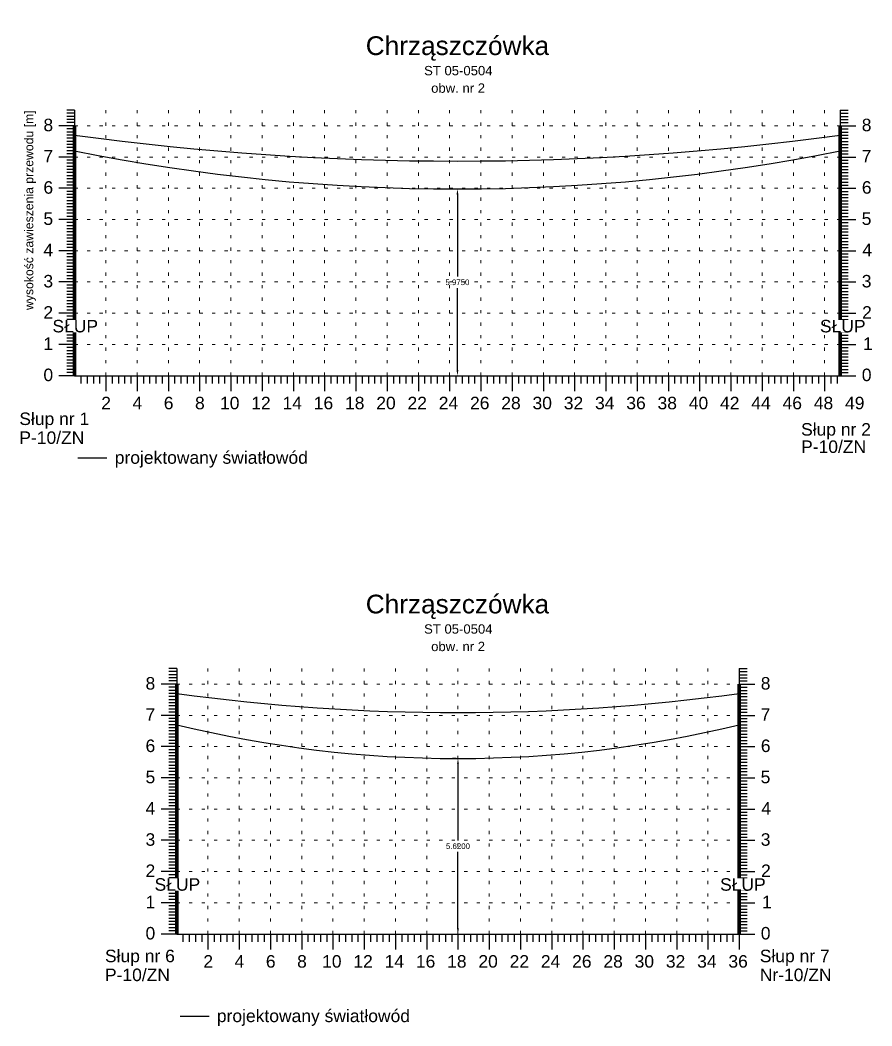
# Model space of a CAD drawing. Header units: metres. Extents: x -870 to 439, y 1328 to 1364.
# Drawn here: x -483.22 to -455.97, y 1330.96 to 1363.16 of the extents above; entities that cross this region are included whole.
import ezdxf

# ---------------------------------------------------------------- set-up
doc = ezdxf.new("R2010")
doc.units = ezdxf.units.M
doc.header["$MEASUREMENT"] = 0
doc.linetypes.add('ACAD_ISO07W100', pattern=[3, 0, -3])
doc.styles.get("Standard").update_dxf_attribs({"font": 'arial.ttf'})
doc.dimstyles.get("Standard").update_dxf_attribs({"dimtxt": 0.18, "dimasz": 0.18, "dimexe": 0.18, "dimexo": 0.0625, "dimgap": 0.09, "dimtad": 0, "dimtih": 1, "dimtoh": 1, "dimdec": 4, "dimzin": 0, "dimdsep": 46, "dimtxsty": 'Standard', "dimcen": 0.09, "dimadec": 0, "dimazin": 0, "dimtfac": 1, "dimtdec": 4, "dimtofl": 0, "dimtmove": 0, "dimatfit": 3, "dimfxl": 1, "dimtolj": 1, "dimtzin": 0, "dimarcsym": 0})

# ---------------------------------------------------------------- blocks, each defined once
blk = doc.blocks.new('*D25')
at = {"color": 0, "lineweight": -2}
for p, q in [((-469.29, 1357.748), (-469.407, 1357.748)), ((-469.227, 1357.568), (-469.227, 1354.943)), ((-469.227, 1351.953), (-469.227, 1354.579)), ((-478.815, 1351.773), (-469.047, 1351.773))]:
    blk.add_line(p, q, dxfattribs=at)
at = {"color": 0}
for points in [[(-469.197, 1357.568), (-469.257, 1357.568), (-469.227, 1357.748)], [(-469.257, 1351.953), (-469.197, 1351.953), (-469.227, 1351.773)]]:
    blk.add_solid(points, dxfattribs=at)
at = {"layer": 'Defpoints', "color": 0}
for p in [(-469.227, 1357.748), (-478.877, 1351.773), (-469.227, 1351.773)]:
    blk.add_point(p, dxfattribs=at)
at = {"color": 0, "lineweight": 25, "insert": (-469.227, 1354.761), "char_height": 0.18, "attachment_point": 5}
blk.add_mtext('\\A1;5.9750', dxfattribs=at)
blk = doc.blocks.new('*D26')
at = {"color": 0, "lineweight": -2}
for p, q in [((-469.272, 1339.519), (-469.39, 1339.519)), ((-469.21, 1339.339), (-469.21, 1336.891)), ((-469.21, 1334.079), (-469.21, 1336.527)), ((-475.547, 1333.899), (-469.03, 1333.899))]:
    blk.add_line(p, q, dxfattribs=at)
at = {"color": 0}
for points in [[(-469.18, 1339.339), (-469.24, 1339.339), (-469.21, 1339.519)], [(-469.24, 1334.079), (-469.18, 1334.079), (-469.21, 1333.899)]]:
    blk.add_solid(points, dxfattribs=at)
at = {"layer": 'Defpoints', "color": 0}
for p in [(-469.21, 1339.519), (-475.61, 1333.899), (-469.21, 1333.899)]:
    blk.add_point(p, dxfattribs=at)
at = {"color": 0, "lineweight": 25, "insert": (-469.21, 1336.709), "char_height": 0.18, "attachment_point": 5}
blk.add_mtext('\\A1;5.6200', dxfattribs=at)

msp = doc.modelspace()

# ---------------------------------------------------------------- linework, layer by layer
for p, q in [((-481.47713, 1360.2731), (-481.72713, 1360.2731)), ((-481.47713, 1360.1731), (-481.72713, 1360.1731)), ((-481.47713, 1360.0731), (-481.72713, 1360.0731)), ((-481.47713, 1360.2731), (-481.47713, 1351.7731)), ((-456.97713, 1360.2731), (-456.97713, 1351.7731)), ((-456.97713, 1360.2731), (-456.72713, 1360.2731)), ((-456.97713, 1360.1731), (-456.72713, 1360.1731)), ((-456.97713, 1360.0731), (-456.72713, 1360.0731)), ((-481.47713, 1359.7731), (-481.97713, 1359.7731)), ((-481.47713, 1359.7731), (-481.97713, 1359.7731)), ((-481.47713, 1359.9731), (-481.72713, 1359.9731)), ((-481.47713, 1359.8731), (-481.72713, 1359.8731)), ((-456.97713, 1359.9731), (-456.72713, 1359.9731)), ((-456.97713, 1359.8731), (-456.72713, 1359.8731)), ((-456.97713, 1359.7731), (-456.47713, 1359.7731)), ((-456.97713, 1359.7731), (-456.47713, 1359.7731)), ((-481.47713, 1359.6731), (-481.72713, 1359.6731)), ((-481.47713, 1359.5731), (-481.72713, 1359.5731)), ((-481.47713, 1359.4731), (-481.72713, 1359.4731)), ((-481.47713, 1359.3731), (-481.72713, 1359.3731)), ((-456.97713, 1359.6731), (-456.72713, 1359.6731)), ((-456.97713, 1359.5731), (-456.72713, 1359.5731)), ((-456.97713, 1359.4731), (-456.72713, 1359.4731)), ((-456.97713, 1359.3731), (-456.72713, 1359.3731)), ((-481.47713, 1359.2731), (-481.72713, 1359.2731)), ((-481.47713, 1359.1731), (-481.72713, 1359.1731)), ((-481.47713, 1359.0731), (-481.72713, 1359.0731)), ((-456.97713, 1359.2731), (-456.72713, 1359.2731)), ((-456.97713, 1359.1731), (-456.72713, 1359.1731)), ((-456.97713, 1359.0731), (-456.72713, 1359.0731)), ((-481.47713, 1358.7731), (-481.97713, 1358.7731)), ((-481.47713, 1358.7731), (-481.97713, 1358.7731)), ((-481.47713, 1358.9731), (-481.72713, 1358.9731)), ((-481.47713, 1358.8731), (-481.72713, 1358.8731)), ((-456.97713, 1358.9731), (-456.72713, 1358.9731)), ((-456.97713, 1358.8731), (-456.72713, 1358.8731)), ((-456.97713, 1358.7731), (-456.47713, 1358.7731)), ((-456.97713, 1358.7731), (-456.47713, 1358.7731)), ((-481.47713, 1358.6731), (-481.72713, 1358.6731)), ((-481.47713, 1358.5731), (-481.72713, 1358.5731)), ((-481.47713, 1358.4731), (-481.72713, 1358.4731)), ((-456.97713, 1358.6731), (-456.72713, 1358.6731)), ((-456.97713, 1358.5731), (-456.72713, 1358.5731)), ((-456.97713, 1358.4731), (-456.72713, 1358.4731)), ((-481.47713, 1358.3731), (-481.72713, 1358.3731)), ((-481.47713, 1358.2731), (-481.72713, 1358.2731)), ((-481.47713, 1358.1731), (-481.72713, 1358.1731)), ((-456.97713, 1358.3731), (-456.72713, 1358.3731)), ((-456.97713, 1358.2731), (-456.72713, 1358.2731)), ((-456.97713, 1358.1731), (-456.72713, 1358.1731)), ((-481.47713, 1357.7731), (-481.97713, 1357.7731)), ((-481.47713, 1357.7731), (-481.97713, 1357.7731)), ((-481.47713, 1358.0731), (-481.72713, 1358.0731)), ((-481.47713, 1357.9731), (-481.72713, 1357.9731)), ((-481.47713, 1357.8731), (-481.72713, 1357.8731)), ((-456.97713, 1358.0731), (-456.72713, 1358.0731)), ((-456.97713, 1357.9731), (-456.72713, 1357.9731)), ((-456.97713, 1357.8731), (-456.72713, 1357.8731)), ((-456.97713, 1357.7731), (-456.47713, 1357.7731)), ((-456.97713, 1357.7731), (-456.47713, 1357.7731)), ((-481.47713, 1357.6731), (-481.72713, 1357.6731)), ((-481.47713, 1357.5731), (-481.72713, 1357.5731)), ((-481.47713, 1357.4731), (-481.72713, 1357.4731)), ((-456.97713, 1357.6731), (-456.72713, 1357.6731)), ((-456.97713, 1357.5731), (-456.72713, 1357.5731)), ((-456.97713, 1357.4731), (-456.72713, 1357.4731)), ((-481.47713, 1357.3731), (-481.72713, 1357.3731)), ((-481.47713, 1357.2731), (-481.72713, 1357.2731)), ((-481.47713, 1357.1731), (-481.72713, 1357.1731)), ((-456.97713, 1357.3731), (-456.72713, 1357.3731)), ((-456.97713, 1357.2731), (-456.72713, 1357.2731)), ((-456.97713, 1357.1731), (-456.72713, 1357.1731)), ((-481.47713, 1357.0731), (-481.72713, 1357.0731)), ((-481.47713, 1356.9731), (-481.72713, 1356.9731)), ((-481.47713, 1356.8731), (-481.72713, 1356.8731)), ((-456.97713, 1357.0731), (-456.72713, 1357.0731)), ((-456.97713, 1356.9731), (-456.72713, 1356.9731)), ((-456.97713, 1356.8731), (-456.72713, 1356.8731)), ((-481.47713, 1356.7731), (-481.97713, 1356.7731)), ((-481.47713, 1356.7731), (-481.97713, 1356.7731)), ((-481.47713, 1356.6731), (-481.72713, 1356.6731)), ((-481.47713, 1356.5731), (-481.72713, 1356.5731)), ((-481.47713, 1356.4731), (-481.72713, 1356.4731)), ((-456.97713, 1356.7731), (-456.47713, 1356.7731)), ((-456.97713, 1356.7731), (-456.47713, 1356.7731)), ((-456.97713, 1356.6731), (-456.72713, 1356.6731)), ((-456.97713, 1356.5731), (-456.72713, 1356.5731)), ((-456.97713, 1356.4731), (-456.72713, 1356.4731)), ((-481.47713, 1356.3731), (-481.72713, 1356.3731)), ((-481.47713, 1356.2731), (-481.72713, 1356.2731)), ((-481.47713, 1356.1731), (-481.72713, 1356.1731)), ((-456.97713, 1356.3731), (-456.72713, 1356.3731)), ((-456.97713, 1356.2731), (-456.72713, 1356.2731)), ((-456.97713, 1356.1731), (-456.72713, 1356.1731)), ((-481.47713, 1356.0731), (-481.72713, 1356.0731)), ((-481.47713, 1355.9731), (-481.72713, 1355.9731)), ((-481.47713, 1355.8731), (-481.72713, 1355.8731)), ((-456.97713, 1356.0731), (-456.72713, 1356.0731)), ((-456.97713, 1355.9731), (-456.72713, 1355.9731)), ((-456.97713, 1355.8731), (-456.72713, 1355.8731)), ((-481.47713, 1355.7731), (-481.97713, 1355.7731)), ((-481.47713, 1355.7731), (-481.97713, 1355.7731)), ((-481.47713, 1355.6731), (-481.72713, 1355.6731)), ((-481.47713, 1355.5731), (-481.72713, 1355.5731)), ((-456.97713, 1355.7731), (-456.47713, 1355.7731)), ((-456.97713, 1355.7731), (-456.47713, 1355.7731)), ((-456.97713, 1355.6731), (-456.72713, 1355.6731)), ((-456.97713, 1355.5731), (-456.72713, 1355.5731)), ((-481.47713, 1355.4731), (-481.72713, 1355.4731)), ((-481.47713, 1355.3731), (-481.72713, 1355.3731)), ((-481.47713, 1355.2731), (-481.72713, 1355.2731)), ((-456.97713, 1355.4731), (-456.72713, 1355.4731)), ((-456.97713, 1355.3731), (-456.72713, 1355.3731)), ((-456.97713, 1355.2731), (-456.72713, 1355.2731)), ((-481.47713, 1355.1731), (-481.72713, 1355.1731)), ((-481.47713, 1355.0731), (-481.72713, 1355.0731)), ((-481.47713, 1354.9731), (-481.72713, 1354.9731)), ((-481.47713, 1354.8731), (-481.72713, 1354.8731)), ((-456.97713, 1355.1731), (-456.72713, 1355.1731)), ((-456.97713, 1355.0731), (-456.72713, 1355.0731)), ((-456.97713, 1354.9731), (-456.72713, 1354.9731)), ((-456.97713, 1354.8731), (-456.72713, 1354.8731)), ((-481.47713, 1354.7731), (-481.97713, 1354.7731)), ((-481.47713, 1354.7731), (-481.97713, 1354.7731)), ((-481.47713, 1354.6731), (-481.72713, 1354.6731)), ((-481.47713, 1354.5731), (-481.72713, 1354.5731)), ((-456.97713, 1354.7731), (-456.47713, 1354.7731)), ((-456.97713, 1354.7731), (-456.47713, 1354.7731)), ((-456.97713, 1354.6731), (-456.72713, 1354.6731)), ((-456.97713, 1354.5731), (-456.72713, 1354.5731)), ((-481.47713, 1354.4731), (-481.72713, 1354.4731)), ((-481.47713, 1354.3731), (-481.72713, 1354.3731)), ((-481.47713, 1354.2731), (-481.72713, 1354.2731)), ((-456.97713, 1354.4731), (-456.72713, 1354.4731)), ((-456.97713, 1354.3731), (-456.72713, 1354.3731)), ((-456.97713, 1354.2731), (-456.72713, 1354.2731)), ((-481.47713, 1354.1731), (-481.72713, 1354.1731)), ((-481.47713, 1354.0731), (-481.72713, 1354.0731)), ((-481.47713, 1353.9731), (-481.72713, 1353.9731)), ((-456.97713, 1354.1731), (-456.72713, 1354.1731)), ((-456.97713, 1354.0731), (-456.72713, 1354.0731)), ((-456.97713, 1353.9731), (-456.72713, 1353.9731)), ((-481.47713, 1353.7731), (-481.97713, 1353.7731)), ((-481.47713, 1353.7731), (-481.97713, 1353.7731)), ((-481.47713, 1353.8731), (-481.72713, 1353.8731)), ((-481.47713, 1353.6731), (-481.72713, 1353.6731)), ((-481.47713, 1353.5731), (-481.72713, 1353.5731)), ((-456.97713, 1353.8731), (-456.72713, 1353.8731)), ((-456.97713, 1353.7731), (-456.47713, 1353.7731)), ((-456.97713, 1353.7731), (-456.47713, 1353.7731)), ((-456.97713, 1353.6731), (-456.72713, 1353.6731)), ((-456.97713, 1353.5731), (-456.72713, 1353.5731)), ((-481.47713, 1353.4731), (-481.72713, 1353.4731)), ((-481.47713, 1353.3731), (-481.72713, 1353.3731)), ((-481.47713, 1353.2731), (-481.72713, 1353.2731)), ((-456.97713, 1353.4731), (-456.72713, 1353.4731)), ((-456.97713, 1353.3731), (-456.72713, 1353.3731)), ((-456.97713, 1353.2731), (-456.72713, 1353.2731)), ((-481.47713, 1353.1731), (-481.72713, 1353.1731)), ((-481.47713, 1353.0731), (-481.72713, 1353.0731)), ((-481.47713, 1352.9731), (-481.72713, 1352.9731)), ((-456.97713, 1353.1731), (-456.72713, 1353.1731)), ((-456.97713, 1353.0731), (-456.72713, 1353.0731)), ((-456.97713, 1352.9731), (-456.72713, 1352.9731)), ((-481.47713, 1352.7731), (-481.97713, 1352.7731)), ((-481.47713, 1352.7731), (-481.97713, 1352.7731)), ((-481.47713, 1352.8731), (-481.72713, 1352.8731)), ((-481.47713, 1352.6731), (-481.72713, 1352.6731)), ((-456.97713, 1352.8731), (-456.72713, 1352.8731)), ((-456.97713, 1352.7731), (-456.47713, 1352.7731)), ((-456.97713, 1352.7731), (-456.47713, 1352.7731)), ((-456.97713, 1352.6731), (-456.72713, 1352.6731)), ((-481.47713, 1352.5731), (-481.72713, 1352.5731)), ((-481.47713, 1352.4731), (-481.72713, 1352.4731)), ((-481.47713, 1352.3731), (-481.72713, 1352.3731)), ((-456.97713, 1352.5731), (-456.72713, 1352.5731)), ((-456.97713, 1352.4731), (-456.72713, 1352.4731)), ((-456.97713, 1352.3731), (-456.72713, 1352.3731)), ((-481.47713, 1352.2731), (-481.72713, 1352.2731)), ((-481.47713, 1352.1731), (-481.72713, 1352.1731)), ((-481.47713, 1352.0731), (-481.72713, 1352.0731)), ((-481.47713, 1351.9731), (-481.72713, 1351.9731)), ((-456.97713, 1352.2731), (-456.72713, 1352.2731)), ((-456.97713, 1352.1731), (-456.72713, 1352.1731)), ((-456.97713, 1352.0731), (-456.72713, 1352.0731)), ((-456.97713, 1351.9731), (-456.72713, 1351.9731)), ((-481.47713, 1351.7731), (-481.97713, 1351.7731)), ((-481.47713, 1351.8731), (-481.72713, 1351.8731)), ((-481.47713, 1351.7731), (-481.72713, 1351.7731)), ((-481.47713, 1351.7731), (-456.97713, 1351.7731)), ((-481.27713, 1351.7731), (-481.27713, 1351.5231)), ((-481.07713, 1351.7731), (-481.07713, 1351.5231)), ((-480.87713, 1351.7731), (-480.87713, 1351.5231)), ((-480.67713, 1351.7731), (-480.67713, 1351.5231)), ((-480.47713, 1351.7731), (-480.47713, 1351.2731)), ((-480.27713, 1351.7731), (-480.27713, 1351.5231)), ((-480.07713, 1351.7731), (-480.07713, 1351.5231)), ((-479.87713, 1351.7731), (-479.87713, 1351.5231)), ((-479.67713, 1351.7731), (-479.67713, 1351.5231)), ((-479.47713, 1351.7731), (-479.47713, 1351.2731)), ((-479.27713, 1351.7731), (-479.27713, 1351.5231)), ((-479.07713, 1351.7731), (-479.07713, 1351.5231)), ((-478.87713, 1351.7731), (-478.87713, 1351.5231)), ((-478.67713, 1351.7731), (-478.67713, 1351.5231)), ((-478.47713, 1351.7731), (-478.47713, 1351.2731)), ((-478.27713, 1351.7731), (-478.27713, 1351.5231)), ((-478.07713, 1351.7731), (-478.07713, 1351.5231)), ((-477.87713, 1351.7731), (-477.87713, 1351.5231)), ((-477.67713, 1351.7731), (-477.67713, 1351.5231)), ((-477.47713, 1351.7731), (-477.47713, 1351.2731)), ((-477.27713, 1351.7731), (-477.27713, 1351.5231)), ((-477.07713, 1351.7731), (-477.07713, 1351.5231)), ((-476.87713, 1351.7731), (-476.87713, 1351.5231)), ((-476.67713, 1351.7731), (-476.67713, 1351.5231)), ((-476.47713, 1351.7731), (-476.47713, 1351.2731)), ((-476.27713, 1351.7731), (-476.27713, 1351.5231)), ((-476.07713, 1351.7731), (-476.07713, 1351.5231)), ((-475.87713, 1351.7731), (-475.87713, 1351.5231)), ((-475.67713, 1351.7731), (-475.67713, 1351.5231)), ((-475.47713, 1351.7731), (-475.47713, 1351.2731)), ((-475.27713, 1351.7731), (-475.27713, 1351.5231)), ((-475.07713, 1351.7731), (-475.07713, 1351.5231)), ((-474.87713, 1351.7731), (-474.87713, 1351.5231)), ((-474.67713, 1351.7731), (-474.67713, 1351.5231)), ((-474.47713, 1351.7731), (-474.47713, 1351.2731)), ((-474.27713, 1351.7731), (-474.27713, 1351.5231)), ((-474.07713, 1351.7731), (-474.07713, 1351.5231)), ((-473.87713, 1351.7731), (-473.87713, 1351.5231)), ((-473.67713, 1351.7731), (-473.67713, 1351.5231)), ((-473.47713, 1351.7731), (-473.47713, 1351.2731)), ((-473.27713, 1351.7731), (-473.27713, 1351.5231)), ((-473.07713, 1351.7731), (-473.07713, 1351.5231)), ((-472.87713, 1351.7731), (-472.87713, 1351.5231)), ((-472.67713, 1351.7731), (-472.67713, 1351.5231)), ((-472.47713, 1351.7731), (-472.47713, 1351.2731)), ((-472.27713, 1351.7731), (-472.27713, 1351.5231)), ((-472.07713, 1351.7731), (-472.07713, 1351.5231)), ((-471.87713, 1351.7731), (-471.87713, 1351.5231)), ((-471.67713, 1351.7731), (-471.67713, 1351.5231)), ((-471.47713, 1351.7731), (-471.47713, 1351.2731)), ((-471.27713, 1351.7731), (-471.27713, 1351.5231)), ((-471.07713, 1351.7731), (-471.07713, 1351.5231)), ((-470.87713, 1351.7731), (-470.87713, 1351.5231)), ((-470.67713, 1351.7731), (-470.67713, 1351.5231)), ((-470.47713, 1351.7731), (-470.47713, 1351.2731)), ((-470.27713, 1351.7731), (-470.27713, 1351.5231)), ((-470.07713, 1351.7731), (-470.07713, 1351.5231)), ((-469.87713, 1351.7731), (-469.87713, 1351.5231)), ((-469.67713, 1351.7731), (-469.67713, 1351.5231)), ((-469.47713, 1351.7731), (-469.47713, 1351.2731)), ((-469.27713, 1351.7731), (-469.27713, 1351.5231)), ((-469.07713, 1351.7731), (-469.07713, 1351.5231)), ((-468.87713, 1351.7731), (-468.87713, 1351.5231)), ((-468.67713, 1351.7731), (-468.67713, 1351.5231)), ((-468.47713, 1351.7731), (-468.47713, 1351.2731)), ((-468.27713, 1351.7731), (-468.27713, 1351.5231)), ((-468.07713, 1351.7731), (-468.07713, 1351.5231)), ((-467.87713, 1351.7731), (-467.87713, 1351.5231)), ((-467.67713, 1351.7731), (-467.67713, 1351.5231)), ((-467.47713, 1351.7731), (-467.47713, 1351.2731)), ((-467.27713, 1351.7731), (-467.27713, 1351.5231)), ((-467.07713, 1351.7731), (-467.07713, 1351.5231)), ((-466.87713, 1351.7731), (-466.87713, 1351.5231)), ((-466.67713, 1351.7731), (-466.67713, 1351.5231)), ((-466.47713, 1351.7731), (-466.47713, 1351.2731)), ((-466.27713, 1351.7731), (-466.27713, 1351.5231)), ((-466.07713, 1351.7731), (-466.07713, 1351.5231)), ((-465.87713, 1351.7731), (-465.87713, 1351.5231)), ((-465.67713, 1351.7731), (-465.67713, 1351.5231)), ((-465.47713, 1351.7731), (-465.47713, 1351.2731)), ((-465.27713, 1351.7731), (-465.27713, 1351.5231)), ((-465.07713, 1351.7731), (-465.07713, 1351.5231)), ((-464.87713, 1351.7731), (-464.87713, 1351.5231)), ((-464.67713, 1351.7731), (-464.67713, 1351.5231)), ((-464.47713, 1351.7731), (-464.47713, 1351.2731)), ((-464.27713, 1351.7731), (-464.27713, 1351.5231)), ((-464.07713, 1351.7731), (-464.07713, 1351.5231)), ((-463.87713, 1351.7731), (-463.87713, 1351.5231)), ((-463.67713, 1351.7731), (-463.67713, 1351.5231)), ((-463.47713, 1351.7731), (-463.47713, 1351.2731)), ((-463.27713, 1351.7731), (-463.27713, 1351.5231)), ((-463.07713, 1351.7731), (-463.07713, 1351.5231)), ((-462.87713, 1351.7731), (-462.87713, 1351.5231)), ((-462.67713, 1351.7731), (-462.67713, 1351.5231)), ((-462.47713, 1351.7731), (-462.47713, 1351.2731)), ((-462.47713, 1351.7731), (-462.47713, 1351.2731)), ((-462.27713, 1351.7731), (-462.27713, 1351.5231)), ((-462.07713, 1351.7731), (-462.07713, 1351.5231)), ((-461.87713, 1351.7731), (-461.87713, 1351.5231)), ((-461.67713, 1351.7731), (-461.67713, 1351.5231)), ((-461.47713, 1351.7731), (-461.47713, 1351.2731)), ((-461.47713, 1351.7731), (-461.47713, 1351.2731)), ((-461.27713, 1351.7731), (-461.27713, 1351.5231)), ((-461.07713, 1351.7731), (-461.07713, 1351.5231)), ((-460.87713, 1351.7731), (-460.87713, 1351.5231)), ((-460.67713, 1351.7731), (-460.67713, 1351.5231)), ((-460.47713, 1351.7731), (-460.47713, 1351.2731)), ((-460.47713, 1351.7731), (-460.47713, 1351.2731)), ((-460.27713, 1351.7731), (-460.27713, 1351.5231)), ((-460.07713, 1351.7731), (-460.07713, 1351.5231)), ((-459.87713, 1351.7731), (-459.87713, 1351.5231)), ((-459.67713, 1351.7731), (-459.67713, 1351.5231)), ((-459.47713, 1351.7731), (-459.47713, 1351.2731)), ((-459.47713, 1351.7731), (-459.47713, 1351.2731)), ((-459.27713, 1351.7731), (-459.27713, 1351.5231)), ((-459.07713, 1351.7731), (-459.07713, 1351.5231)), ((-458.87713, 1351.7731), (-458.87713, 1351.5231)), ((-458.67713, 1351.7731), (-458.67713, 1351.5231)), ((-458.47713, 1351.7731), (-458.47713, 1351.2731)), ((-458.47713, 1351.7731), (-458.47713, 1351.2731)), ((-458.27713, 1351.7731), (-458.27713, 1351.5231)), ((-458.07713, 1351.7731), (-458.07713, 1351.5231)), ((-457.87713, 1351.7731), (-457.87713, 1351.5231)), ((-457.67713, 1351.7731), (-457.67713, 1351.5231)), ((-457.47713, 1351.7731), (-457.47713, 1351.2731)), ((-457.47713, 1351.7731), (-457.47713, 1351.2731)), ((-457.27713, 1351.7731), (-457.27713, 1351.5231)), ((-457.07713, 1351.7731), (-457.07713, 1351.5231)), ((-456.97713, 1351.8731), (-456.72713, 1351.8731)), ((-456.97713, 1351.7731), (-456.47713, 1351.7731)), ((-456.97713, 1351.7731), (-456.72713, 1351.7731)), ((-478.20978, 1342.39919), (-478.45978, 1342.39919)), ((-478.20978, 1342.29919), (-478.45978, 1342.29919)), ((-478.20978, 1342.39919), (-478.20978, 1333.89919)), ((-460.20978, 1342.39919), (-460.20978, 1333.89919)), ((-460.20978, 1342.39919), (-459.95978, 1342.39919)), ((-460.20978, 1342.29919), (-459.95978, 1342.29919)), ((-478.20978, 1342.19919), (-478.45978, 1342.19919)), ((-478.20978, 1342.09919), (-478.45978, 1342.09919)), ((-478.20978, 1341.99919), (-478.45978, 1341.99919)), ((-460.20978, 1342.19919), (-459.95978, 1342.19919)), ((-460.20978, 1342.09919), (-459.95978, 1342.09919)), ((-460.20978, 1341.99919), (-459.95978, 1341.99919)), ((-478.20978, 1341.89919), (-478.70978, 1341.89919)), ((-478.20978, 1341.89919), (-478.70978, 1341.89919)), ((-478.20978, 1341.79919), (-478.45978, 1341.79919)), ((-478.20978, 1341.69919), (-478.45978, 1341.69919)), ((-460.20978, 1341.89919), (-459.70978, 1341.89919)), ((-460.20978, 1341.89919), (-459.70978, 1341.89919)), ((-460.20978, 1341.79919), (-459.95978, 1341.79919)), ((-460.20978, 1341.69919), (-459.95978, 1341.69919)), ((-478.20978, 1341.59919), (-478.45978, 1341.59919)), ((-478.20978, 1341.49919), (-478.45978, 1341.49919)), ((-478.20978, 1341.39919), (-478.45978, 1341.39919)), ((-460.20978, 1341.59919), (-459.95978, 1341.59919)), ((-460.20978, 1341.49919), (-459.95978, 1341.49919)), ((-460.20978, 1341.39919), (-459.95978, 1341.39919)), ((-478.20978, 1341.29919), (-478.45978, 1341.29919)), ((-478.20978, 1341.19919), (-478.45978, 1341.19919)), ((-478.20978, 1341.09919), (-478.45978, 1341.09919)), ((-460.20978, 1341.29919), (-459.95978, 1341.29919)), ((-460.20978, 1341.19919), (-459.95978, 1341.19919)), ((-460.20978, 1341.09919), (-459.95978, 1341.09919)), ((-478.20978, 1340.89919), (-478.70978, 1340.89919)), ((-478.20978, 1340.89919), (-478.70978, 1340.89919)), ((-478.20978, 1340.99919), (-478.45978, 1340.99919)), ((-478.20978, 1340.79919), (-478.45978, 1340.79919)), ((-478.20978, 1340.69919), (-478.45978, 1340.69919)), ((-460.20978, 1340.99919), (-459.95978, 1340.99919)), ((-460.20978, 1340.89919), (-459.70978, 1340.89919)), ((-460.20978, 1340.89919), (-459.70978, 1340.89919)), ((-460.20978, 1340.79919), (-459.95978, 1340.79919)), ((-460.20978, 1340.69919), (-459.95978, 1340.69919)), ((-478.20978, 1340.59919), (-478.45978, 1340.59919)), ((-478.20978, 1340.49919), (-478.45978, 1340.49919)), ((-478.20978, 1340.39919), (-478.45978, 1340.39919)), ((-460.20978, 1340.59919), (-459.95978, 1340.59919)), ((-460.20978, 1340.49919), (-459.95978, 1340.49919)), ((-460.20978, 1340.39919), (-459.95978, 1340.39919)), ((-478.20978, 1340.29919), (-478.45978, 1340.29919)), ((-478.20978, 1340.19919), (-478.45978, 1340.19919)), ((-478.20978, 1340.09919), (-478.45978, 1340.09919)), ((-460.20978, 1340.29919), (-459.95978, 1340.29919)), ((-460.20978, 1340.19919), (-459.95978, 1340.19919)), ((-460.20978, 1340.09919), (-459.95978, 1340.09919)), ((-478.20978, 1339.89919), (-478.70978, 1339.89919)), ((-478.20978, 1339.89919), (-478.70978, 1339.89919)), ((-478.20978, 1339.99919), (-478.45978, 1339.99919)), ((-478.20978, 1339.79919), (-478.45978, 1339.79919)), ((-460.20978, 1339.99919), (-459.95978, 1339.99919)), ((-460.20978, 1339.89919), (-459.70978, 1339.89919)), ((-460.20978, 1339.89919), (-459.70978, 1339.89919)), ((-460.20978, 1339.79919), (-459.95978, 1339.79919)), ((-478.20978, 1339.69919), (-478.45978, 1339.69919)), ((-478.20978, 1339.59919), (-478.45978, 1339.59919)), ((-478.20978, 1339.49919), (-478.45978, 1339.49919)), ((-460.20978, 1339.69919), (-459.95978, 1339.69919)), ((-460.20978, 1339.59919), (-459.95978, 1339.59919)), ((-460.20978, 1339.49919), (-459.95978, 1339.49919)), ((-478.20978, 1339.39919), (-478.45978, 1339.39919)), ((-478.20978, 1339.29919), (-478.45978, 1339.29919)), ((-478.20978, 1339.19919), (-478.45978, 1339.19919)), ((-478.20978, 1339.09919), (-478.45978, 1339.09919)), ((-460.20978, 1339.39919), (-459.95978, 1339.39919)), ((-460.20978, 1339.29919), (-459.95978, 1339.29919)), ((-460.20978, 1339.19919), (-459.95978, 1339.19919)), ((-460.20978, 1339.09919), (-459.95978, 1339.09919)), ((-478.20978, 1338.89919), (-478.70978, 1338.89919)), ((-478.20978, 1338.89919), (-478.70978, 1338.89919)), ((-478.20978, 1338.99919), (-478.45978, 1338.99919)), ((-478.20978, 1338.79919), (-478.45978, 1338.79919)), ((-460.20978, 1338.99919), (-459.95978, 1338.99919)), ((-460.20978, 1338.89919), (-459.70978, 1338.89919)), ((-460.20978, 1338.89919), (-459.70978, 1338.89919)), ((-460.20978, 1338.79919), (-459.95978, 1338.79919)), ((-478.20978, 1338.69919), (-478.45978, 1338.69919)), ((-478.20978, 1338.59919), (-478.45978, 1338.59919)), ((-478.20978, 1338.49919), (-478.45978, 1338.49919)), ((-460.20978, 1338.69919), (-459.95978, 1338.69919)), ((-460.20978, 1338.59919), (-459.95978, 1338.59919)), ((-460.20978, 1338.49919), (-459.95978, 1338.49919)), ((-478.20978, 1338.39919), (-478.45978, 1338.39919)), ((-478.20978, 1338.29919), (-478.45978, 1338.29919)), ((-478.20978, 1338.19919), (-478.45978, 1338.19919)), ((-460.20978, 1338.39919), (-459.95978, 1338.39919)), ((-460.20978, 1338.29919), (-459.95978, 1338.29919)), ((-460.20978, 1338.19919), (-459.95978, 1338.19919)), ((-478.20978, 1337.89919), (-478.70978, 1337.89919)), ((-478.20978, 1337.89919), (-478.70978, 1337.89919)), ((-478.20978, 1338.09919), (-478.45978, 1338.09919)), ((-478.20978, 1337.99919), (-478.45978, 1337.99919)), ((-478.20978, 1337.79919), (-478.45978, 1337.79919)), ((-460.20978, 1338.09919), (-459.95978, 1338.09919)), ((-460.20978, 1337.99919), (-459.95978, 1337.99919)), ((-460.20978, 1337.89919), (-459.70978, 1337.89919)), ((-460.20978, 1337.89919), (-459.70978, 1337.89919)), ((-460.20978, 1337.79919), (-459.95978, 1337.79919)), ((-478.20978, 1337.69919), (-478.45978, 1337.69919)), ((-478.20978, 1337.59919), (-478.45978, 1337.59919)), ((-478.20978, 1337.49919), (-478.45978, 1337.49919)), ((-460.20978, 1337.69919), (-459.95978, 1337.69919)), ((-460.20978, 1337.59919), (-459.95978, 1337.59919)), ((-460.20978, 1337.49919), (-459.95978, 1337.49919)), ((-478.20978, 1337.39919), (-478.45978, 1337.39919)), ((-478.20978, 1337.29919), (-478.45978, 1337.29919)), ((-478.20978, 1337.19919), (-478.45978, 1337.19919)), ((-460.20978, 1337.39919), (-459.95978, 1337.39919)), ((-460.20978, 1337.29919), (-459.95978, 1337.29919)), ((-460.20978, 1337.19919), (-459.95978, 1337.19919)), ((-478.20978, 1336.89919), (-478.70978, 1336.89919)), ((-478.20978, 1336.89919), (-478.70978, 1336.89919)), ((-478.20978, 1337.09919), (-478.45978, 1337.09919)), ((-478.20978, 1336.99919), (-478.45978, 1336.99919)), ((-460.20978, 1337.09919), (-459.95978, 1337.09919)), ((-460.20978, 1336.99919), (-459.95978, 1336.99919)), ((-460.20978, 1336.89919), (-459.70978, 1336.89919)), ((-460.20978, 1336.89919), (-459.70978, 1336.89919)), ((-478.20978, 1336.79919), (-478.45978, 1336.79919)), ((-478.20978, 1336.69919), (-478.45978, 1336.69919)), ((-478.20978, 1336.59919), (-478.45978, 1336.59919)), ((-460.20978, 1336.79919), (-459.95978, 1336.79919)), ((-460.20978, 1336.69919), (-459.95978, 1336.69919)), ((-460.20978, 1336.59919), (-459.95978, 1336.59919)), ((-478.20978, 1336.49919), (-478.45978, 1336.49919)), ((-478.20978, 1336.39919), (-478.45978, 1336.39919)), ((-478.20978, 1336.29919), (-478.45978, 1336.29919)), ((-478.20978, 1336.19919), (-478.45978, 1336.19919)), ((-460.20978, 1336.49919), (-459.95978, 1336.49919)), ((-460.20978, 1336.39919), (-459.95978, 1336.39919)), ((-460.20978, 1336.29919), (-459.95978, 1336.29919)), ((-460.20978, 1336.19919), (-459.95978, 1336.19919)), ((-478.20978, 1335.89919), (-478.70978, 1335.89919)), ((-478.20978, 1335.89919), (-478.70978, 1335.89919)), ((-478.20978, 1336.09919), (-478.45978, 1336.09919)), ((-478.20978, 1335.99919), (-478.45978, 1335.99919)), ((-460.20978, 1336.09919), (-459.95978, 1336.09919)), ((-460.20978, 1335.99919), (-459.95978, 1335.99919)), ((-460.20978, 1335.89919), (-459.70978, 1335.89919)), ((-460.20978, 1335.89919), (-459.70978, 1335.89919)), ((-478.20978, 1335.79919), (-478.45978, 1335.79919)), ((-478.20978, 1335.69919), (-478.45978, 1335.69919)), ((-478.20978, 1335.59919), (-478.45978, 1335.59919)), ((-460.20978, 1335.79919), (-459.95978, 1335.79919)), ((-460.20978, 1335.69919), (-459.95978, 1335.69919)), ((-460.20978, 1335.59919), (-459.95978, 1335.59919)), ((-478.20978, 1335.49919), (-478.45978, 1335.49919)), ((-478.20978, 1335.39919), (-478.45978, 1335.39919)), ((-478.20978, 1335.29919), (-478.45978, 1335.29919)), ((-460.20978, 1335.49919), (-459.95978, 1335.49919)), ((-460.20978, 1335.39919), (-459.95978, 1335.39919)), ((-460.20978, 1335.29919), (-459.95978, 1335.29919)), ((-478.20978, 1334.89919), (-478.70978, 1334.89919)), ((-478.20978, 1334.89919), (-478.70978, 1334.89919)), ((-478.20978, 1335.19919), (-478.45978, 1335.19919)), ((-478.20978, 1335.09919), (-478.45978, 1335.09919)), ((-478.20978, 1334.99919), (-478.45978, 1334.99919)), ((-460.20978, 1335.19919), (-459.95978, 1335.19919)), ((-460.20978, 1335.09919), (-459.95978, 1335.09919)), ((-460.20978, 1334.99919), (-459.95978, 1334.99919)), ((-460.20978, 1334.89919), (-459.70978, 1334.89919)), ((-460.20978, 1334.89919), (-459.70978, 1334.89919)), ((-478.20978, 1334.79919), (-478.45978, 1334.79919)), ((-478.20978, 1334.69919), (-478.45978, 1334.69919)), ((-478.20978, 1334.59919), (-478.45978, 1334.59919)), ((-460.20978, 1334.79919), (-459.95978, 1334.79919)), ((-460.20978, 1334.69919), (-459.95978, 1334.69919)), ((-460.20978, 1334.59919), (-459.95978, 1334.59919)), ((-478.20978, 1334.49919), (-478.45978, 1334.49919)), ((-478.20978, 1334.39919), (-478.45978, 1334.39919)), ((-478.20978, 1334.29919), (-478.45978, 1334.29919)), ((-460.20978, 1334.49919), (-459.95978, 1334.49919)), ((-460.20978, 1334.39919), (-459.95978, 1334.39919)), ((-460.20978, 1334.29919), (-459.95978, 1334.29919)), ((-478.20978, 1334.19919), (-478.45978, 1334.19919)), ((-478.20978, 1334.09919), (-478.45978, 1334.09919)), ((-478.20978, 1333.99919), (-478.45978, 1333.99919)), ((-460.20978, 1334.19919), (-459.95978, 1334.19919)), ((-460.20978, 1334.09919), (-459.95978, 1334.09919)), ((-460.20978, 1333.99919), (-459.95978, 1333.99919)), ((-478.20978, 1333.89919), (-478.70978, 1333.89919)), ((-478.20978, 1333.89919), (-478.45978, 1333.89919)), ((-478.20978, 1333.89919), (-460.20978, 1333.89919)), ((-478.00978, 1333.89919), (-478.00978, 1333.64919)), ((-477.80978, 1333.89919), (-477.80978, 1333.64919)), ((-477.60978, 1333.89919), (-477.60978, 1333.64919)), ((-477.40978, 1333.89919), (-477.40978, 1333.64919)), ((-477.20978, 1333.89919), (-477.20978, 1333.39919)), ((-477.00978, 1333.89919), (-477.00978, 1333.64919)), ((-476.80978, 1333.89919), (-476.80978, 1333.64919)), ((-476.60978, 1333.89919), (-476.60978, 1333.64919)), ((-476.40978, 1333.89919), (-476.40978, 1333.64919)), ((-476.20978, 1333.89919), (-476.20978, 1333.39919)), ((-476.00978, 1333.89919), (-476.00978, 1333.64919)), ((-475.80978, 1333.89919), (-475.80978, 1333.64919)), ((-475.60978, 1333.89919), (-475.60978, 1333.64919)), ((-475.40978, 1333.89919), (-475.40978, 1333.64919)), ((-475.20978, 1333.89919), (-475.20978, 1333.39919)), ((-475.00978, 1333.89919), (-475.00978, 1333.64919)), ((-474.80978, 1333.89919), (-474.80978, 1333.64919)), ((-474.60978, 1333.89919), (-474.60978, 1333.64919)), ((-474.40978, 1333.89919), (-474.40978, 1333.64919)), ((-474.20978, 1333.89919), (-474.20978, 1333.39919)), ((-474.00978, 1333.89919), (-474.00978, 1333.64919)), ((-473.80978, 1333.89919), (-473.80978, 1333.64919)), ((-473.60978, 1333.89919), (-473.60978, 1333.64919)), ((-473.40978, 1333.89919), (-473.40978, 1333.64919)), ((-473.20978, 1333.89919), (-473.20978, 1333.39919)), ((-473.00978, 1333.89919), (-473.00978, 1333.64919)), ((-472.80978, 1333.89919), (-472.80978, 1333.64919)), ((-472.60978, 1333.89919), (-472.60978, 1333.64919)), ((-472.40978, 1333.89919), (-472.40978, 1333.64919)), ((-472.20978, 1333.89919), (-472.20978, 1333.39919)), ((-472.00978, 1333.89919), (-472.00978, 1333.64919)), ((-471.80978, 1333.89919), (-471.80978, 1333.64919)), ((-471.60978, 1333.89919), (-471.60978, 1333.64919)), ((-471.40978, 1333.89919), (-471.40978, 1333.64919)), ((-471.20978, 1333.89919), (-471.20978, 1333.39919)), ((-471.00978, 1333.89919), (-471.00978, 1333.64919)), ((-470.80978, 1333.89919), (-470.80978, 1333.64919)), ((-470.60978, 1333.89919), (-470.60978, 1333.64919)), ((-470.40978, 1333.89919), (-470.40978, 1333.64919)), ((-470.20978, 1333.89919), (-470.20978, 1333.39919)), ((-470.00978, 1333.89919), (-470.00978, 1333.64919)), ((-469.80978, 1333.89919), (-469.80978, 1333.64919)), ((-469.60978, 1333.89919), (-469.60978, 1333.64919)), ((-469.40978, 1333.89919), (-469.40978, 1333.64919)), ((-469.20978, 1333.89919), (-469.20978, 1333.39919)), ((-469.00978, 1333.89919), (-469.00978, 1333.64919)), ((-468.80978, 1333.89919), (-468.80978, 1333.64919)), ((-468.60978, 1333.89919), (-468.60978, 1333.64919)), ((-468.40978, 1333.89919), (-468.40978, 1333.64919)), ((-468.20978, 1333.89919), (-468.20978, 1333.39919)), ((-468.00978, 1333.89919), (-468.00978, 1333.64919)), ((-467.80978, 1333.89919), (-467.80978, 1333.64919)), ((-467.60978, 1333.89919), (-467.60978, 1333.64919)), ((-467.40978, 1333.89919), (-467.40978, 1333.64919)), ((-467.20978, 1333.89919), (-467.20978, 1333.39919)), ((-467.00978, 1333.89919), (-467.00978, 1333.64919)), ((-466.80978, 1333.89919), (-466.80978, 1333.64919)), ((-466.60978, 1333.89919), (-466.60978, 1333.64919)), ((-466.40978, 1333.89919), (-466.40978, 1333.64919)), ((-466.20978, 1333.89919), (-466.20978, 1333.39919)), ((-466.00978, 1333.89919), (-466.00978, 1333.64919)), ((-465.80978, 1333.89919), (-465.80978, 1333.64919)), ((-465.60978, 1333.89919), (-465.60978, 1333.64919)), ((-465.40978, 1333.89919), (-465.40978, 1333.64919)), ((-465.20978, 1333.89919), (-465.20978, 1333.39919)), ((-465.00978, 1333.89919), (-465.00978, 1333.64919)), ((-464.80978, 1333.89919), (-464.80978, 1333.64919)), ((-464.60978, 1333.89919), (-464.60978, 1333.64919)), ((-464.40978, 1333.89919), (-464.40978, 1333.64919)), ((-464.20978, 1333.89919), (-464.20978, 1333.39919)), ((-464.00978, 1333.89919), (-464.00978, 1333.64919)), ((-463.80978, 1333.89919), (-463.80978, 1333.64919)), ((-463.60978, 1333.89919), (-463.60978, 1333.64919)), ((-463.40978, 1333.89919), (-463.40978, 1333.64919)), ((-463.20978, 1333.89919), (-463.20978, 1333.39919)), ((-463.00978, 1333.89919), (-463.00978, 1333.64919)), ((-462.80978, 1333.89919), (-462.80978, 1333.64919)), ((-462.60978, 1333.89919), (-462.60978, 1333.64919)), ((-462.40978, 1333.89919), (-462.40978, 1333.64919)), ((-462.20978, 1333.89919), (-462.20978, 1333.39919)), ((-462.00978, 1333.89919), (-462.00978, 1333.64919)), ((-461.80978, 1333.89919), (-461.80978, 1333.64919)), ((-461.60978, 1333.89919), (-461.60978, 1333.64919)), ((-461.40978, 1333.89919), (-461.40978, 1333.64919)), ((-461.20978, 1333.89919), (-461.20978, 1333.39919)), ((-461.00978, 1333.89919), (-461.00978, 1333.64919)), ((-460.80978, 1333.89919), (-460.80978, 1333.64919)), ((-460.60978, 1333.89919), (-460.60978, 1333.64919)), ((-460.40978, 1333.89919), (-460.40978, 1333.64919)), ((-460.20978, 1333.89919), (-460.20978, 1333.39919)), ((-460.20978, 1333.89919), (-459.70978, 1333.89919)), ((-460.20978, 1333.89919), (-459.95978, 1333.89919))]:
    msp.add_line(p, q)
at = {"linetype": 'ACAD_ISO07W100', "lineweight": 15, "ltscale": 0.1}
for p, q in [((-480.47713, 1351.7731), (-480.47713, 1360.2731)), ((-479.47713, 1351.7731), (-479.47713, 1360.2731)), ((-478.47713, 1351.7731), (-478.47713, 1360.2731)), ((-477.47713, 1351.7731), (-477.47713, 1360.2731)), ((-476.47713, 1351.7731), (-476.47713, 1360.2731)), ((-475.47713, 1351.7731), (-475.47713, 1360.2731)), ((-474.47713, 1351.7731), (-474.47713, 1360.2731)), ((-473.47713, 1351.7731), (-473.47713, 1360.2731)), ((-472.47713, 1351.7731), (-472.47713, 1360.2731)), ((-471.47713, 1351.7731), (-471.47713, 1360.2731)), ((-470.47713, 1351.7731), (-470.47713, 1360.2731)), ((-469.47713, 1351.7731), (-469.47713, 1360.2731)), ((-468.47713, 1351.7731), (-468.47713, 1360.2731)), ((-467.47713, 1351.7731), (-467.47713, 1360.2731)), ((-466.47713, 1351.7731), (-466.47713, 1360.2731)), ((-465.47713, 1351.7731), (-465.47713, 1360.2731)), ((-464.47713, 1351.7731), (-464.47713, 1360.2731)), ((-463.47713, 1351.7731), (-463.47713, 1360.2731)), ((-462.47713, 1351.7731), (-462.47713, 1360.2731)), ((-461.47713, 1351.7731), (-461.47713, 1360.2731)), ((-460.47713, 1351.7731), (-460.47713, 1360.2731)), ((-459.47713, 1351.7731), (-459.47713, 1360.2731)), ((-458.47713, 1351.7731), (-458.47713, 1360.2731)), ((-456.97713, 1351.7731), (-456.97713, 1360.2731)), ((-481.47713, 1359.7731), (-456.97713, 1359.7731)), ((-481.47713, 1358.7731), (-456.97713, 1358.7731)), ((-481.47713, 1357.7731), (-456.97713, 1357.7731)), ((-481.47713, 1356.7731), (-456.97713, 1356.7731)), ((-481.47713, 1355.7731), (-456.97713, 1355.7731)), ((-481.47713, 1354.7731), (-456.97713, 1354.7731)), ((-481.47713, 1353.7731), (-456.97713, 1353.7731)), ((-481.47713, 1352.7731), (-456.97713, 1352.7731)), ((-477.20978, 1333.89919), (-477.20978, 1342.39919)), ((-476.20978, 1333.89919), (-476.20978, 1342.39919)), ((-475.20978, 1333.89919), (-475.20978, 1342.39919)), ((-474.20978, 1333.89919), (-474.20978, 1342.39919)), ((-473.20978, 1333.89919), (-473.20978, 1342.39919)), ((-472.20978, 1333.89919), (-472.20978, 1342.39919)), ((-471.20978, 1333.89919), (-471.20978, 1342.39919)), ((-470.20978, 1333.89919), (-470.20978, 1342.39919)), ((-469.20978, 1333.89919), (-469.20978, 1342.39919)), ((-468.20978, 1333.89919), (-468.20978, 1342.39919)), ((-467.20978, 1333.89919), (-467.20978, 1342.39919)), ((-466.20978, 1333.89919), (-466.20978, 1342.39919)), ((-465.20978, 1333.89919), (-465.20978, 1342.39919)), ((-464.20978, 1333.89919), (-464.20978, 1342.39919)), ((-463.20978, 1333.89919), (-463.20978, 1342.39919)), ((-462.20978, 1333.89919), (-462.20978, 1342.39919)), ((-461.20978, 1333.89919), (-461.20978, 1342.39919)), ((-460.20978, 1333.89919), (-460.20978, 1342.39919)), ((-460.20978, 1333.89919), (-460.20978, 1342.39919)), ((-478.20978, 1341.89919), (-460.20978, 1341.89919)), ((-478.20978, 1340.89919), (-460.20978, 1340.89919)), ((-478.20978, 1339.89919), (-460.20978, 1339.89919)), ((-478.20978, 1338.89919), (-460.20978, 1338.89919)), ((-478.20978, 1337.89919), (-460.20978, 1337.89919)), ((-478.20978, 1336.89919), (-460.20978, 1336.89919)), ((-478.20978, 1335.89919), (-460.20978, 1335.89919)), ((-478.20978, 1334.89919), (-460.20978, 1334.89919))]:
    msp.add_line(p, q, dxfattribs=at)
at = {"lineweight": 100}
for p, q in [((-481.47713, 1359.7731), (-481.47713, 1351.7731)), ((-456.97713, 1359.7731), (-456.97713, 1351.7731)), ((-478.20978, 1341.89919), (-478.20978, 1333.89919)), ((-460.20978, 1341.89919), (-460.20978, 1333.89919))]:
    msp.add_line(p, q, dxfattribs=at)
at = {"color": 3, "lineweight": 25}
for p, q in [((-481.37158, 1349.14288), (-480.44099, 1349.14288)), ((-478.10423, 1331.26897), (-477.17364, 1331.26897))]:
    msp.add_line(p, q, dxfattribs=at)
at = {"lineweight": 25}
msp.add_lwpolyline([(-457.47713, 1351.7731), (-456.97713, 1351.7731)], dxfattribs=at)
at = {"lineweight": 30}
for centre, radius, start, end in [((-469.22713, 1449.4572), 90.8141, 262.2476857, 277.7523143), ((-469.20978, 1407.68763), 66.69844, 262.2450992, 277.7549008)]:
    msp.add_arc(centre, radius, start, end, dxfattribs=at)
at = {"color": 3, "lineweight": 30}
for centre, radius, start, end in [((-469.22713, 1419.67099), 61.92169, 258.5898778, 281.4101222), ((-469.20978, 1377.55919), 38.04, 256.314453, 283.685547)]:
    msp.add_arc(centre, radius, start, end, dxfattribs=at)

# ---------------------------------------------------------------- texts
for s, height, p in [('Chrząszczówka', 0.6, (-472.16045, 1362.03727)), ('ST 05-0504', 0.3, (-470.29377, 1361.38894)), ('obw. nr 2', 0.3, (-470.06793, 1360.8297)), ('8', 0.4, (-482.47439, 1359.59901)), ('8', 0.4, (-456.28874, 1359.59901)), ('7', 0.4, (-482.47439, 1358.59901)), ('7', 0.4, (-456.29174, 1358.59901)), ('6', 0.4, (-482.47439, 1357.59901)), ('6', 0.4, (-456.28601, 1357.59901)), ('5', 0.4, (-482.47439, 1356.59901)), ('5', 0.4, (-456.29147, 1356.59901)), ('4', 0.4, (-482.47439, 1355.59901)), ('4', 0.4, (-456.27073, 1355.59901)), ('3', 0.4, (-482.47439, 1354.59901)), ('3', 0.4, (-456.28874, 1354.59901)), ('2', 0.4, (-482.47439, 1353.59901)), ('2', 0.4, (-456.27755, 1353.59901)), ('1', 0.4, (-482.47439, 1352.59901)), ('1', 0.4, (-456.24891, 1352.59901)), ('0', 0.4, (-482.47439, 1351.59901)), ('0', 0.4, (-456.2871, 1351.59901)), ('2', 0.4, (-480.62395, 1350.69742)), ('4', 0.4, (-479.62395, 1350.69742)), ('6', 0.4, (-478.62395, 1350.69742)), ('8', 0.4, (-477.62395, 1350.69742)), ('10', 0.4, (-476.82395, 1350.69742)), ('12', 0.4, (-475.82395, 1350.69742)), ('14', 0.4, (-474.82395, 1350.69742)), ('16', 0.4, (-473.82395, 1350.69742)), ('18', 0.4, (-472.82395, 1350.69742)), ('20', 0.4, (-471.82395, 1350.69742)), ('22', 0.4, (-470.82395, 1350.69742)), ('24', 0.4, (-469.82395, 1350.69742)), ('26', 0.4, (-468.82395, 1350.69742)), ('28', 0.4, (-467.82395, 1350.69742)), ('30', 0.4, (-466.82395, 1350.69742)), ('32', 0.4, (-465.82395, 1350.69742)), ('34', 0.4, (-464.82395, 1350.69742)), ('36', 0.4, (-463.82395, 1350.69742)), ('38', 0.4, (-462.82395, 1350.69742)), ('40', 0.4, (-461.82395, 1350.69742)), ('42', 0.4, (-460.82395, 1350.69742)), ('44', 0.4, (-459.82395, 1350.69742)), ('46', 0.4, (-458.82395, 1350.69742)), ('48', 0.4, (-457.82395, 1350.69742)), ('49', 0.4, (-456.82395, 1350.69742)), ('Słup nr 1', 0.4, (-483.24541, 1350.19365)), ('Słup nr 2', 0.4, (-458.23125, 1349.85439)), ('P-10/ZN', 0.4, (-483.24541, 1349.58876)), ('P-10/ZN', 0.4, (-458.22963, 1349.29944)), ('projektowany światłowód', 0.4, (-480.19223, 1348.95312)), ('Chrząszczówka', 0.6, (-472.16045, 1344.16261)), ('ST 05-0504', 0.3, (-470.29377, 1343.51428)), ('obw. nr 2', 0.3, (-470.06793, 1342.95505)), ('8', 0.4, (-479.20704, 1341.72509)), ('8', 0.4, (-459.52139, 1341.72509)), ('7', 0.4, (-479.20704, 1340.72509)), ('7', 0.4, (-459.52439, 1340.72509)), ('6', 0.4, (-479.20704, 1339.72509)), ('6', 0.4, (-459.51866, 1339.72509)), ('5', 0.4, (-479.20704, 1338.72509)), ('5', 0.4, (-459.52411, 1338.72509)), ('4', 0.4, (-479.20704, 1337.72509)), ('4', 0.4, (-459.50338, 1337.72509)), ('3', 0.4, (-479.20704, 1336.72509)), ('3', 0.4, (-459.52139, 1336.72509)), ('2', 0.4, (-479.20704, 1335.72509)), ('2', 0.4, (-459.5102, 1335.72509)), ('1', 0.4, (-479.20704, 1334.72509)), ('1', 0.4, (-459.48155, 1334.72509)), ('0', 0.4, (-479.20704, 1333.72509)), ('0', 0.4, (-459.51975, 1333.72509)), ('Słup nr 6', 0.4, (-480.50503, 1332.99727)), ('Słup nr 7', 0.4, (-459.55183, 1332.99727)), ('2', 0.4, (-477.35659, 1332.82351)), ('4', 0.4, (-476.35659, 1332.82351)), ('6', 0.4, (-475.35659, 1332.82351)), ('8', 0.4, (-474.35659, 1332.82351)), ('10', 0.4, (-473.55659, 1332.82351)), ('12', 0.4, (-472.55659, 1332.82351)), ('14', 0.4, (-471.55659, 1332.82351)), ('16', 0.4, (-470.55659, 1332.82351)), ('18', 0.4, (-469.55659, 1332.82351)), ('20', 0.4, (-468.55659, 1332.82351)), ('22', 0.4, (-467.55659, 1332.82351)), ('24', 0.4, (-466.55659, 1332.82351)), ('26', 0.4, (-465.55659, 1332.82351)), ('28', 0.4, (-464.55659, 1332.82351)), ('30', 0.4, (-463.55659, 1332.82351)), ('32', 0.4, (-462.55659, 1332.82351)), ('34', 0.4, (-461.55659, 1332.82351)), ('36', 0.4, (-460.55659, 1332.82351)), ('P-10/ZN', 0.4, (-480.50503, 1332.39239)), ('Nr-10/ZN', 0.4, (-459.55183, 1332.39239)), ('projektowany światłowód', 0.4, (-476.92488, 1331.0792))]:
    msp.add_text(s, height=height).set_placement(p)
at = {"lineweight": 18, "insert": (-483.0799, 1353.87521), "char_height": 0.28, "attachment_point": 1, "rotation": 90, "bg_fill": 3, "box_fill_scale": 1, "bg_fill_color": 256, "bg_fill_transparency": 0}
msp.add_mtext_dynamic_manual_height_columns('wysokość zawieszenia przewodu [m]', width=9.2804774, gutter_width=2, heights=[-0.36385], dxfattribs=at)

# ---------------------------------------------------------------- dimensions: what is measured, and where the dimension line sits
at = {"lineweight": 25}
for base, p1, p2, picture, middle in [((-469.22713, 1351.7731), (-469.22713, 1357.7481), (-478.87713, 1351.7731), '*D25', (-469.22713, 1354.7606)), ((-469.20978, 1333.89919), (-469.20978, 1339.51919), (-475.60978, 1333.89919), '*D26', (-469.20978, 1336.70919))]:
    dim = msp.add_linear_dim(base=base, p1=p1, p2=p2, angle=90, dimstyle='Standard', dxfattribs=at)
    dim.commit()
    dim.dimension.update_dxf_attribs({"geometry": picture, "text_midpoint": middle})

# ---------------------------------------------------------------- next in the draw order: texts
at = {"lineweight": 18, "char_height": 0.4, "attachment_point": 1, "bg_fill": 3, "box_fill_scale": 1, "bg_fill_color": 256, "bg_fill_transparency": 0}
for insert in [(-482.18523, 1353.55931), (-457.62806, 1353.55931), (-478.91788, 1335.68539), (-460.82299, 1335.68539)]:
    msp.add_mtext_dynamic_manual_height_columns('SŁUP', width=1.5368437, gutter_width=2, heights=[-0.41364], dxfattribs=dict(at, insert=insert))

# ---------------------------------------------------------------- next in the draw order: linework, layer by layer
at = {"linetype": 'ACAD_ISO07W100', "lineweight": 15, "ltscale": 0.1}
msp.add_line((-457.47713, 1351.7731), (-457.47713, 1360.2731), dxfattribs=at)

doc.saveas('drawing.dxf')
